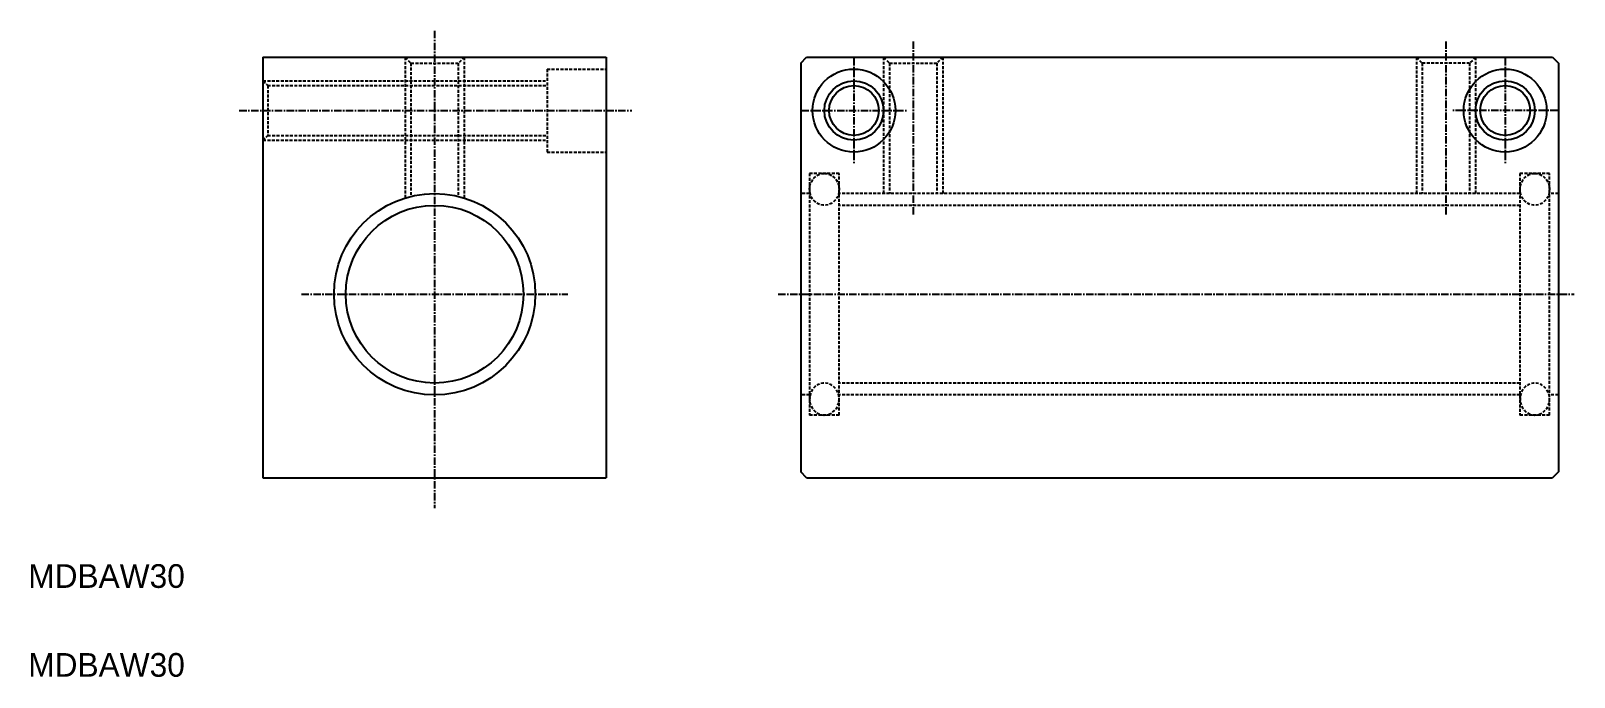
# Model space of a CAD drawing. Extents: x 59 to 319, y 64 to 174.
import ezdxf

# ---------------------------------------------------------------- set-up
doc = ezdxf.new("R2010")
doc.units = 0
doc.linetypes.add('CENTER', pattern=[2, 1.25, -0.25, 0.25, -0.25])
doc.linetypes.add('DASHED', pattern=[0.75, 0.5, -0.25])
doc.layers.get('0').update_dxf_attribs({"linetype": 'CONTINUOUS'})
doc.layers.add('CENTER', color=1, linetype='CENTER')

msp = doc.modelspace()

# ---------------------------------------------------------------- linework, layer by layer
at = {"color": 7, "linetype": 'CONTINUOUS'}
for p, q in [((97.71, 169.1), (97.71, 98.1)), ((97.71, 169.1), (155.71, 169.1)), ((112.21, 169.1), (112.21, 169.1)), ((155.71, 169.1), (155.71, 98.1)), ((188.54, 168.1), (189.54, 169.1)), ((188.54, 168.1), (188.54, 99.1)), ((189.54, 169.1), (315.54, 169.1)), ((315.54, 169.1), (316.54, 168.1)), ((316.54, 168.1), (316.54, 99.1)), ((189.54, 98.1), (188.54, 99.1)), ((316.54, 99.1), (315.54, 98.1)), ((97.71, 98.1), (155.71, 98.1)), ((189.54, 98.1), (315.54, 98.1))]:
    msp.add_line(p, q, dxfattribs=at)
at = {"color": 3, "linetype": 'DASHED'}
for p, q in [((121.71, 169.1), (121.71, 145.18)), ((121.71, 169.1), (122.71, 168.1)), ((122.71, 168.1), (122.71, 145.52)), ((122.71, 168.1), (130.71, 168.1)), ((126.71, 169.1), (126.71, 169.1)), ((131.71, 169.1), (130.71, 168.1)), ((130.71, 168.1), (130.71, 145.52)), ((131.71, 169.1), (131.71, 145.18)), ((145.71, 167.1), (155.71, 167.1)), ((145.71, 167.1), (145.71, 153.1)), ((202.54, 169.1), (202.54, 146.1)), ((202.54, 169.1), (203.54, 168.1)), ((203.54, 168.1), (211.54, 168.1)), ((203.54, 168.1), (203.54, 146.1)), ((212.54, 169.1), (211.54, 168.1)), ((211.54, 168.1), (211.54, 146.1)), ((212.54, 169.1), (212.54, 146.1)), ((292.54, 169.1), (292.54, 146.1)), ((292.54, 169.1), (293.54, 168.1)), ((293.54, 168.1), (293.54, 146.1)), ((301.54, 168.1), (293.54, 168.1)), ((302.54, 169.1), (301.54, 168.1)), ((301.54, 168.1), (301.54, 146.1)), ((302.54, 169.1), (302.54, 146.1)), ((97.71, 165.1), (145.71, 165.1)), ((97.71, 165.1), (98.51, 164.3)), ((98.51, 164.3), (145.71, 164.3)), ((98.51, 164.3), (98.51, 155.9)), ((97.71, 155.1), (98.51, 155.9)), ((97.71, 155.1), (145.71, 155.1)), ((98.51, 155.9), (145.71, 155.9)), ((145.71, 153.1), (155.71, 153.1)), ((195.04, 149.5), (190.04, 149.5)), ((190.04, 149.5), (190.04, 108.7)), ((195.04, 108.7), (195.04, 149.5)), ((315.04, 149.5), (310.04, 149.5)), ((310.04, 149.5), (310.04, 108.7)), ((315.04, 108.7), (315.04, 149.5)), ((190.04, 146.1), (188.54, 146.1)), ((310.04, 146.1), (195.04, 146.1)), ((316.54, 146.1), (315.04, 146.1)), ((310.04, 144.1), (195.04, 144.1)), ((190.04, 112.1), (188.54, 112.1)), ((310.04, 114.1), (195.04, 114.1)), ((310.04, 112.1), (195.04, 112.1)), ((316.54, 112.1), (315.04, 112.1)), ((195.04, 108.7), (190.04, 108.7)), ((315.04, 108.7), (310.04, 108.7))]:
    msp.add_line(p, q, dxfattribs=at)
at = {"color": 3, "linetype": 'DASHED', "flags": 128}
for points in [[(192.54, 149.5), (193.02, 149.45), (193.47, 149.31), (193.89, 149.07), (194.27, 148.75), (194.58, 148.37), (194.82, 147.92), (194.97, 147.44), (195.04, 146.93), (195.02, 146.42), (194.91, 145.92), (194.71, 145.45), (194.43, 145.03), (194.09, 144.68), (193.69, 144.4), (193.25, 144.21), (192.78, 144.11), (192.31, 144.11), (191.84, 144.21), (191.4, 144.4), (191, 144.68), (190.65, 145.03), (190.38, 145.45), (190.18, 145.92), (190.07, 146.42), (190.05, 146.93), (190.11, 147.44), (190.27, 147.92), (190.51, 148.37), (190.82, 148.75), (191.19, 149.07), (191.61, 149.31), (192.07, 149.45)], [(312.54, 149.5), (313.02, 149.45), (313.47, 149.31), (313.89, 149.07), (314.27, 148.75), (314.58, 148.37), (314.82, 147.92), (314.97, 147.44), (315.04, 146.93), (315.02, 146.42), (314.91, 145.92), (314.71, 145.45), (314.43, 145.03), (314.09, 144.68), (313.69, 144.4), (313.25, 144.21), (312.78, 144.11), (312.31, 144.11), (311.84, 144.21), (311.4, 144.4), (311, 144.68), (310.65, 145.03), (310.38, 145.45), (310.18, 145.92), (310.07, 146.42), (310.05, 146.93), (310.11, 147.44), (310.27, 147.92), (310.51, 148.37), (310.82, 148.75), (311.19, 149.07), (311.61, 149.31), (312.07, 149.45)], [(192.54, 108.7), (193.02, 108.75), (193.47, 108.89), (193.89, 109.13), (194.27, 109.45), (194.58, 109.83), (194.82, 110.28), (194.97, 110.76), (195.04, 111.27), (195.02, 111.78), (194.91, 112.28), (194.71, 112.75), (194.43, 113.17), (194.09, 113.52), (193.69, 113.8), (193.25, 113.99), (192.78, 114.09), (192.31, 114.09), (191.84, 113.99), (191.4, 113.8), (191, 113.52), (190.65, 113.17), (190.38, 112.75), (190.18, 112.28), (190.07, 111.78), (190.05, 111.27), (190.11, 110.76), (190.27, 110.28), (190.51, 109.83), (190.82, 109.45), (191.19, 109.13), (191.61, 108.89), (192.07, 108.75)], [(312.54, 108.7), (313.02, 108.75), (313.47, 108.89), (313.89, 109.13), (314.27, 109.45), (314.58, 109.83), (314.82, 110.28), (314.97, 110.76), (315.04, 111.27), (315.02, 111.78), (314.91, 112.28), (314.71, 112.75), (314.43, 113.17), (314.09, 113.52), (313.69, 113.8), (313.25, 113.99), (312.78, 114.09), (312.31, 114.09), (311.84, 113.99), (311.4, 113.8), (311, 113.52), (310.65, 113.17), (310.38, 112.75), (310.18, 112.28), (310.07, 111.78), (310.05, 111.27), (310.11, 110.76), (310.27, 110.28), (310.51, 109.83), (310.82, 109.45), (311.19, 109.13), (311.61, 108.89), (312.07, 108.75)]]:
    msp.add_lwpolyline(points, close=True, dxfattribs=at)
at = {"color": 7, "linetype": 'CONTINUOUS'}
for centre, radius in [((197.54, 160.1), 7), ((307.54, 160.1), 7), ((197.54, 160.1), 4.2), ((307.54, 160.1), 4.2), ((126.71, 129.1), 17), ((126.71, 129.1), 15)]:
    msp.add_circle(centre, radius, dxfattribs=at)
at = {"color": 3, "linetype": 'CONTINUOUS'}
for centre in [(197.54, 160.1), (307.54, 160.1)]:
    msp.add_circle(centre, 5, dxfattribs=at)
at = {"layer": 'CENTER', "color": 1, "linetype": 'CENTER'}
for p, q in [((126.71, 173.55), (126.71, 92.96)), ((207.54, 171.77), (207.54, 142.53)), ((297.54, 171.77), (297.54, 142.53)), ((197.54, 168.97), (197.54, 151.23)), ((307.54, 168.97), (307.54, 151.23)), ((93.71, 160.1), (160.04, 160.1)), ((188.68, 160.1), (206.41, 160.1)), ((316.41, 160.1), (298.68, 160.1)), ((104.22, 129.1), (149.2, 129.1)), ((184.74, 129.1), (319.19, 129.1))]:
    msp.add_line(p, q, dxfattribs=at)

# ---------------------------------------------------------------- texts
at = {"color": 7, "linetype": 'CONTINUOUS'}
for p in [(58.06, 79.53), (58.06, 64.53)]:
    msp.add_text('MDBAW30', height=4, dxfattribs=at).set_placement(p)

doc.saveas('drawing.dxf')
